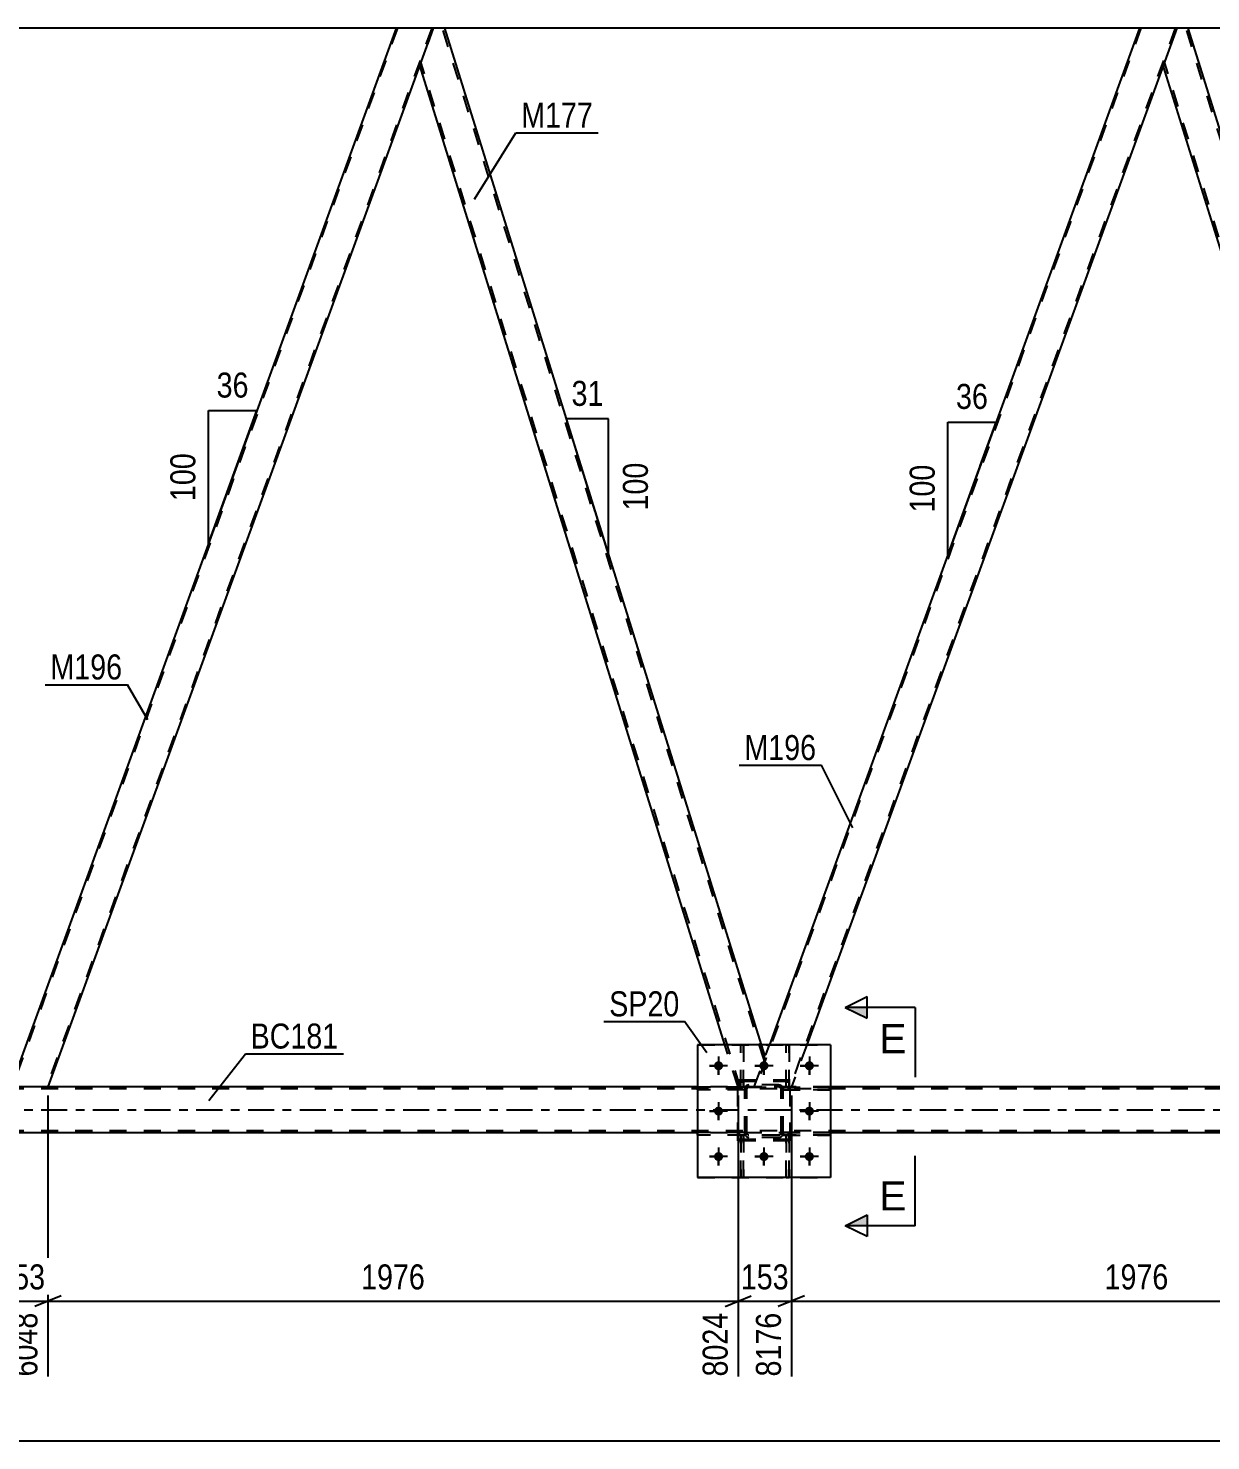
# Model space of a CAD drawing. Header units: millimetres. Extents: x 0 to 841, y 0 to 594.
# Drawn here: x 256.7 to 392.1, y 292.4 to 454.1 of the extents above; entities that cross this region are included whole.
import ezdxf

# ---------------------------------------------------------------- set-up
doc = ezdxf.new("R2010")
doc.units = ezdxf.units.MM
doc.linetypes.add('DXK_LINE_DOT2', pattern=[3.9198, 1.9599, -1.9599])
doc.linetypes.add('DXK_LINE_DOT3', pattern=[5.9187, 2.979, -0.9799, 0.9799, -0.9799])
doc.styles.add('Arial', font='ARIAL.TTF', dxfattribs={"height": 0.2})
doc.styles.add('Arial Narrow', font='ARIALN.TTF', dxfattribs={"height": 0.2})

# ---------------------------------------------------------------- blocks, each defined once
blk = doc.blocks.new('Part-814553119-3912 - 3729')
at = {"color": 7, "linetype": 'DXK_LINE_DOT2'}
for p, q in [((343.15, 327.38), (343.15, 327.7)), ((343.15, 327.7), (348.55, 327.7)), ((348.55, 327.38), (343.15, 327.38)), ((343.75, 327.38), (343.75, 327.7)), ((348.55, 327.7), (348.55, 327.38))]:
    blk.add_line(p, q, dxfattribs=at)
blk = doc.blocks.new('Part-814553119-3946 - 3729')
at = {"color": 7, "linetype": 'DXK_LINE_DOT2'}
for p, q in [((343.5, 332.9), (343.5, 337.74)), ((343.5, 337.74), (343.82, 337.74)), ((343.82, 337.74), (343.82, 332.9)), ((343.5, 333.5), (343.82, 333.5)), ((343.82, 332.9), (343.5, 332.9))]:
    blk.add_line(p, q, dxfattribs=at)
blk = doc.blocks.new('Part-814553119-3964 - 3729')
at = {"color": 2, "linetype": 'Continuous'}
for p, q in [((338.3, 337.74), (338.3, 337.74)), ((338.62, 337.74), (338.3, 337.74)), ((338.62, 337.74), (338.62, 337.74))]:
    blk.add_line(p, q, dxfattribs=at)
at = {"color": 7, "linetype": 'DXK_LINE_DOT2'}
for p, q in [((338.3, 332.9), (338.3, 337.74)), ((338.62, 332.9), (338.62, 337.74)), ((338.3, 333.5), (338.62, 333.5)), ((338.62, 332.9), (338.3, 332.9))]:
    blk.add_line(p, q, dxfattribs=at)
blk = doc.blocks.new('Part-814553119-4128 - 3729')
at = {"color": 2, "linetype": 'Continuous'}
for p, q in [((388.21, 454.14), (386.68, 449.94)), ((389.53, 454.14), (388.21, 454.14)), ((426.23, 336.39), (389.53, 454.14)), ((423.12, 332.92), (386.66, 449.89)), ((386.68, 449.94), (386.68, 449.94)), ((425.96, 335.64), (424.97, 332.92)), ((426.21, 336.33), (425.96, 335.64)), ((426.21, 336.34), (426.21, 336.33))]:
    blk.add_line(p, q, dxfattribs=at)
at = {"color": 7, "linetype": 'DXK_LINE_DOT2'}
for p, q in [((426.1, 336.02), (389.28, 454.14)), ((386.68, 449.94), (386.66, 449.89)), ((423.37, 332.92), (386.8, 450.26)), ((425.96, 335.64), (426.15, 336.17)), ((426.23, 336.39), (426.21, 336.34)), ((424.97, 332.92), (423.12, 332.92))]:
    blk.add_line(p, q, dxfattribs=at)
blk = doc.blocks.new('Part-814553119-3952 - 3729')
at = {"color": 7, "linetype": 'DXK_LINE_DOT2'}
for p, q in [((338.3, 332.9), (338.3, 337.74)), ((338.3, 337.74), (338.62, 337.74)), ((338.62, 337.74), (338.62, 332.9)), ((338.3, 333.5), (338.62, 333.5)), ((338.62, 332.9), (338.3, 332.9))]:
    blk.add_line(p, q, dxfattribs=at)
blk = doc.blocks.new('Part-814553119-4118 - 3729')
at = {"color": 7, "linetype": 'DXK_LINE_DOT2'}
for p, q in [((738.35, 332.68), (62.88, 332.68)), ((348.55, 332.92), (333.35, 332.92)), ((738.35, 327.88), (62.88, 327.88)), ((348.55, 327.64), (333.35, 327.64))]:
    blk.add_line(p, q, dxfattribs=at)
at = {"color": 2, "linetype": 'Continuous'}
for p, q in [((333.35, 332.92), (178.28, 332.92)), ((588.75, 332.92), (348.55, 332.92)), ((333.35, 327.64), (178.28, 327.64)), ((588.75, 327.64), (348.55, 327.64))]:
    blk.add_line(p, q, dxfattribs=at)
at = {"color": 7, "linetype": 'DXK_LINE_DOT3'}
blk.add_line((62.88, 330.28), (738.35, 330.28), dxfattribs=at)
blk = doc.blocks.new('Part-814553119-3909 - 3729')
at = {"color": 7, "linetype": 'DXK_LINE_DOT2'}
for p, q in [((338.75, 332.9), (333.35, 332.9)), ((333.35, 332.58), (333.35, 332.9)), ((338.75, 332.58), (333.35, 332.58)), ((338.15, 332.58), (338.15, 332.9)), ((338.75, 332.9), (338.75, 332.58))]:
    blk.add_line(p, q, dxfattribs=at)
blk = doc.blocks.new('Part-814553119-3925 - 3729')
at = {"color": 7, "linetype": 'DXK_LINE_DOT2'}
for p, q in [((338.62, 327.38), (338.3, 327.38)), ((338.3, 327.38), (338.3, 322.54)), ((338.3, 326.78), (338.62, 326.78)), ((338.62, 322.54), (338.62, 327.38)), ((338.3, 322.54), (338.62, 322.54))]:
    blk.add_line(p, q, dxfattribs=at)
blk = doc.blocks.new('Part-814553119-3928 - 3729')
at = {"color": 7, "linetype": 'DXK_LINE_DOT2'}
for p, q in [((343.15, 332.58), (343.15, 332.9)), ((343.15, 332.9), (348.55, 332.9)), ((348.55, 332.58), (343.15, 332.58)), ((343.75, 332.58), (343.75, 332.9)), ((348.55, 332.9), (348.55, 332.58))]:
    blk.add_line(p, q, dxfattribs=at)
blk = doc.blocks.new('Part-814553119-3929 - 3729')
at = {"color": 7, "linetype": 'DXK_LINE_DOT2'}
for p, q in [((343.95, 333.68), (337.95, 333.68)), ((337.95, 326.88), (337.95, 333.68)), ((343.95, 326.88), (343.95, 333.68)), ((343.95, 326.88), (337.95, 326.88))]:
    blk.add_line(p, q, dxfattribs=at)
blk = doc.blocks.new('Part-814553119-3937 - 3729')
at = {"color": 7, "linetype": 'DXK_LINE_DOT2'}
for p, q in [((348.55, 327.7), (343.15, 327.7)), ((343.15, 327.7), (343.15, 327.38)), ((343.15, 327.38), (348.55, 327.38)), ((343.75, 327.38), (343.75, 327.7)), ((348.55, 327.38), (348.55, 327.7))]:
    blk.add_line(p, q, dxfattribs=at)
blk = doc.blocks.new('Part-814553119-3940 - 3729')
at = {"color": 7, "linetype": 'DXK_LINE_DOT2'}
for p, q in [((348.55, 332.9), (343.15, 332.9)), ((343.15, 332.9), (343.15, 332.58)), ((343.15, 332.58), (348.55, 332.58)), ((343.75, 332.58), (343.75, 332.9)), ((348.55, 332.58), (348.55, 332.9))]:
    blk.add_line(p, q, dxfattribs=at)
blk = doc.blocks.new('Part-814553119-3967 - 3729')
at = {"color": 2, "linetype": 'Continuous'}
for p, q in [((343.5, 337.74), (343.5, 337.74)), ((343.82, 337.74), (343.5, 337.74)), ((343.82, 337.74), (343.82, 337.74))]:
    blk.add_line(p, q, dxfattribs=at)
at = {"color": 7, "linetype": 'DXK_LINE_DOT2'}
for p, q in [((343.5, 332.9), (343.5, 337.74)), ((343.82, 332.9), (343.82, 337.74)), ((343.5, 333.5), (343.82, 333.5)), ((343.82, 332.9), (343.5, 332.9))]:
    blk.add_line(p, q, dxfattribs=at)
blk = doc.blocks.new('Part-814553119-3970 - 3729')
at = {"color": 7, "linetype": 'DXK_LINE_DOT2'}
for p, q in [((338.75, 327.7), (333.35, 327.7)), ((333.35, 327.38), (333.35, 327.7)), ((338.75, 327.38), (333.35, 327.38)), ((338.15, 327.38), (338.15, 327.7)), ((338.75, 327.7), (338.75, 327.38))]:
    blk.add_line(p, q, dxfattribs=at)
blk = doc.blocks.new('Part-814553119-4002 - 3729')
at = {"color": 7, "linetype": 'DXK_LINE_DOT2'}
for p, q in [((343.82, 327.38), (343.5, 327.38)), ((343.5, 327.38), (343.5, 322.54)), ((343.5, 326.78), (343.82, 326.78)), ((343.82, 322.54), (343.82, 327.38)), ((343.5, 322.54), (343.82, 322.54))]:
    blk.add_line(p, q, dxfattribs=at)
blk = doc.blocks.new('Bolt-814553119-4021 - 3729')
at = {"linetype": 'Continuous'}
for points in [[(336.27, 335.34, -1), (335.23, 335.34, -1)], [(341.47, 335.34, -1), (340.43, 335.34, -1)], [(346.67, 335.34, -1), (345.63, 335.34, -1)], [(336.27, 330.14, -1), (335.23, 330.14, -1)], [(346.67, 330.14, -1), (345.63, 330.14, -1)], [(336.27, 324.94, -1), (335.23, 324.94, -1)], [(341.47, 324.94, -1), (340.43, 324.94, -1)], [(346.67, 324.94, -1), (345.63, 324.94, -1)]]:
    blk.add_hatch(color=1, dxfattribs=at).paths.add_polyline_path(points)
at = {"color": 1, "linetype": 'Continuous'}
for p, q in [((336.79, 335.34), (334.71, 335.34)), ((335.75, 336.38), (335.75, 334.3)), ((341.99, 335.34), (339.91, 335.34)), ((340.95, 336.38), (340.95, 334.3)), ((347.19, 335.34), (345.11, 335.34)), ((346.15, 336.38), (346.15, 334.3)), ((336.79, 330.14), (334.71, 330.14)), ((335.75, 331.18), (335.75, 329.1)), ((347.19, 330.14), (345.11, 330.14)), ((346.15, 331.18), (346.15, 329.1)), ((335.75, 325.98), (335.75, 323.9)), ((340.95, 325.98), (340.95, 323.9)), ((346.15, 325.98), (346.15, 323.9)), ((336.79, 324.94), (334.71, 324.94)), ((341.99, 324.94), (339.91, 324.94)), ((347.19, 324.94), (345.11, 324.94))]:
    blk.add_line(p, q, dxfattribs=at)
blk = doc.blocks.new('Part-814553119-4038 - 3729')
at = {"color": 7, "linetype": 'DXK_LINE_DOT2'}
for p, q in [((298.99, 454.14), (254.87, 332.92)), ((302.91, 454.14), (258.79, 332.92)), ((303.08, 454.14), (301.55, 449.94)), ((255.94, 336.34), (254.7, 332.92)), ((258.96, 332.92), (254.7, 332.92))]:
    blk.add_line(p, q, dxfattribs=at)
at = {"color": 2, "linetype": 'Continuous'}
for p, q in [((298.82, 454.14), (255.94, 336.34)), ((303.08, 454.14), (298.82, 454.14)), ((301.55, 449.94), (258.96, 332.92))]:
    blk.add_line(p, q, dxfattribs=at)
blk = doc.blocks.new('Part-814553119-4043 - 3729')
at = {"color": 2, "linetype": 'Continuous'}
for p, q in [((303.08, 454.14), (301.55, 449.94)), ((304.39, 454.14), (303.08, 454.14)), ((340.67, 337.74), (304.39, 454.14)), ((336.48, 337.74), (301.53, 449.89)), ((301.55, 449.94), (301.55, 449.94))]:
    blk.add_line(p, q, dxfattribs=at)
at = {"color": 7, "linetype": 'DXK_LINE_DOT2'}
for p, q in [((340.96, 336.02), (304.14, 454.14)), ((301.55, 449.94), (301.53, 449.89)), ((338.24, 332.92), (301.66, 450.26)), ((337.99, 332.92), (336.48, 337.74)), ((341.1, 336.39), (340.67, 337.74)), ((339.83, 332.92), (341.1, 336.39)), ((337.99, 332.92), (339.83, 332.92))]:
    blk.add_line(p, q, dxfattribs=at)
blk = doc.blocks.new('Part-814553119-4048 - 3729')
at = {"color": 7, "linetype": 'DXK_LINE_DOT2'}
for p, q in [((728.75, 454.14), (213.69, 454.14)), ((304.39, 454.14), (298.82, 454.14)), ((389.53, 454.14), (383.95, 454.14))]:
    blk.add_line(p, q, dxfattribs=at)
at = {"color": 2, "linetype": 'Continuous'}
for p, q in [((298.82, 454.14), (219.26, 454.14)), ((383.95, 454.14), (304.39, 454.14)), ((469.09, 454.14), (389.53, 454.14))]:
    blk.add_line(p, q, dxfattribs=at)
blk = doc.blocks.new('Part-814553119-4059 - 3729')
at = {"color": 2, "linetype": 'Continuous'}
for p, q in [((348.55, 337.74), (333.35, 337.74)), ((333.35, 337.74), (333.35, 322.54)), ((348.55, 337.74), (348.55, 322.54)), ((348.55, 322.54), (333.35, 322.54))]:
    blk.add_line(p, q, dxfattribs=at)
blk = doc.blocks.new('Part-814553119-4065 - 3729')
at = {"color": 7, "linetype": 'DXK_LINE_DOT2'}
for p, q in [((338.75, 327.7), (333.35, 327.7)), ((333.35, 327.7), (333.35, 327.38)), ((338.75, 327.38), (333.35, 327.38)), ((338.15, 327.38), (338.15, 327.7)), ((338.75, 327.38), (338.75, 327.7))]:
    blk.add_line(p, q, dxfattribs=at)
blk = doc.blocks.new('Part-814553119-4068 - 3729')
at = {"color": 7, "linetype": 'DXK_LINE_DOT2'}
for p, q in [((338.75, 332.9), (333.35, 332.9)), ((333.35, 332.9), (333.35, 332.58)), ((338.75, 332.58), (333.35, 332.58)), ((338.15, 332.58), (338.15, 332.9)), ((338.75, 332.58), (338.75, 332.9))]:
    blk.add_line(p, q, dxfattribs=at)
blk = doc.blocks.new('Part-814553119-4073 - 3729')
at = {"color": 7, "linetype": 'DXK_LINE_DOT2'}
for p, q in [((338.3, 322.54), (338.3, 327.38)), ((338.3, 327.38), (338.62, 327.38)), ((338.3, 326.78), (338.62, 326.78)), ((338.62, 327.38), (338.62, 322.54)), ((338.62, 322.54), (338.3, 322.54))]:
    blk.add_line(p, q, dxfattribs=at)
blk = doc.blocks.new('Part-814553119-4076 - 3729')
at = {"color": 7, "linetype": 'DXK_LINE_DOT2'}
for p, q in [((343.5, 322.54), (343.5, 327.38)), ((343.5, 327.38), (343.82, 327.38)), ((343.5, 326.78), (343.82, 326.78)), ((343.82, 327.38), (343.82, 322.54)), ((343.82, 322.54), (343.5, 322.54))]:
    blk.add_line(p, q, dxfattribs=at)
blk = doc.blocks.new('Bolt-814553119-4100 - 3729')
at = {"color": 1, "linetype": 'Continuous'}
for p, q in [((334.71, 335.34), (335.4, 335.34)), ((335.75, 336.38), (335.75, 335.69)), ((335.75, 334.3), (335.75, 335)), ((336.79, 335.34), (336.1, 335.34)), ((339.91, 335.34), (340.6, 335.34)), ((340.95, 336.38), (340.95, 335.69)), ((340.95, 334.3), (340.95, 335)), ((341.99, 335.34), (341.3, 335.34)), ((345.11, 335.34), (345.8, 335.34)), ((346.15, 336.38), (346.15, 335.69)), ((346.15, 334.3), (346.15, 335)), ((347.19, 335.34), (346.5, 335.34)), ((334.71, 330.14), (335.4, 330.14)), ((335.75, 331.18), (335.75, 330.49)), ((336.79, 330.14), (336.1, 330.14)), ((345.11, 330.14), (345.8, 330.14)), ((346.15, 331.18), (346.15, 330.49)), ((347.19, 330.14), (346.5, 330.14)), ((335.75, 329.1), (335.75, 329.8)), ((346.15, 329.1), (346.15, 329.8)), ((335.75, 325.98), (335.75, 325.29)), ((340.95, 325.98), (340.95, 325.29)), ((346.15, 325.98), (346.15, 325.29)), ((334.71, 324.94), (335.4, 324.94)), ((335.75, 323.9), (335.75, 324.6)), ((336.79, 324.94), (336.1, 324.94)), ((339.91, 324.94), (340.6, 324.94)), ((340.95, 323.9), (340.95, 324.6)), ((341.99, 324.94), (341.3, 324.94)), ((345.11, 324.94), (345.8, 324.94)), ((346.15, 323.9), (346.15, 324.6)), ((347.19, 324.94), (346.5, 324.94))]:
    blk.add_line(p, q, dxfattribs=at)
blk = doc.blocks.new('Part-814553119-4123 - 3729')
at = {"color": 7, "linetype": 'DXK_LINE_DOT2'}
for p, q in [((384.12, 454.14), (340, 332.92)), ((388.04, 454.14), (343.92, 332.92)), ((388.21, 454.14), (386.68, 449.94)), ((339.83, 332.92), (341.59, 337.74)), ((345.85, 337.74), (344.09, 332.92)), ((344.09, 332.92), (339.83, 332.92))]:
    blk.add_line(p, q, dxfattribs=at)
at = {"color": 2, "linetype": 'Continuous'}
for p, q in [((383.95, 454.14), (341.59, 337.74)), ((388.21, 454.14), (383.95, 454.14)), ((386.68, 449.94), (345.85, 337.74))]:
    blk.add_line(p, q, dxfattribs=at)
blk = doc.blocks.new('Part-814553119-4154 - 3729')
at = {"color": 7, "linetype": 'DXK_LINE_DOT2'}
for p, q in [((343.95, 333.54), (337.95, 333.54)), ((337.95, 326.74), (337.95, 333.54)), ((343.95, 326.74), (343.95, 333.54)), ((343.95, 326.74), (337.95, 326.74))]:
    blk.add_line(p, q, dxfattribs=at)
blk = doc.blocks.new('Part-814553119-4155 - 3729')
at = {"color": 7, "linetype": 'DXK_LINE_DOT2'}
for p, q in [((338.75, 332.66), (338.79, 332.85)), ((338.79, 332.85), (338.75, 332.66)), ((338.75, 327.62), (338.75, 332.66)), ((338.99, 332.66), (339.01, 332.75)), ((338.99, 327.62), (338.99, 332.66)), ((339.01, 332.75), (339.06, 332.83)), ((339.05, 333.11), (339.23, 333.14)), ((339.23, 333.14), (339.05, 333.11)), ((339.06, 332.83), (339.14, 332.88)), ((339.14, 332.88), (339.23, 332.9)), ((342.67, 333.14), (339.23, 333.14)), ((339.23, 332.9), (342.67, 332.9)), ((342.67, 333.14), (342.85, 333.11)), ((342.85, 333.11), (342.67, 333.14)), ((342.67, 332.9), (342.76, 332.88)), ((342.76, 332.88), (342.84, 332.83)), ((342.84, 332.83), (342.89, 332.75)), ((342.89, 332.75), (342.91, 332.66)), ((342.91, 327.62), (342.91, 332.66)), ((343.11, 332.85), (343.15, 332.66)), ((343.15, 332.66), (343.11, 332.85)), ((343.15, 327.62), (343.15, 332.66)), ((338.79, 327.44), (338.75, 327.62)), ((338.75, 327.62), (338.79, 327.44)), ((339.01, 327.53), (338.99, 327.62)), ((339.06, 327.45), (339.01, 327.53)), ((339.23, 327.14), (339.05, 327.18)), ((339.05, 327.18), (339.23, 327.14)), ((339.14, 327.4), (339.06, 327.45)), ((339.23, 327.38), (339.14, 327.4)), ((342.67, 327.38), (339.23, 327.38)), ((342.67, 327.14), (339.23, 327.14)), ((342.76, 327.4), (342.67, 327.38)), ((342.85, 327.18), (342.67, 327.14)), ((342.67, 327.14), (342.85, 327.18)), ((342.84, 327.45), (342.76, 327.4)), ((342.89, 327.53), (342.84, 327.45)), ((342.91, 327.62), (342.89, 327.53)), ((343.15, 327.62), (343.11, 327.44)), ((343.11, 327.44), (343.15, 327.62))]:
    blk.add_line(p, q, dxfattribs=at)
at = {"color": 7, "linetype": 'DXK_LINE_DOT3'}
blk.add_line((340.95, 330.14), (340.95, 330.14), dxfattribs=at)
at = {"color": 7, "linetype": 'DXK_LINE_DOT2'}
for centre, start, end in [((339.23, 332.66), 112.5, 157.5), ((339.23, 332.66), 112.5, 157.5), ((342.67, 332.66), 22.5, 67.5), ((342.67, 332.66), 22.5, 67.5), ((339.23, 327.62), 202.5, 247.5), ((339.23, 327.62), 202.5, 247.5), ((342.67, 327.62), 292.5, 337.5), ((342.67, 327.62), 292.5, 337.5)]:
    blk.add_arc(centre, 0.48, start, end, dxfattribs=at)
blk = doc.blocks.new('Part-814553119-4156 - 3729')
at = {"color": 7, "linetype": 'DXK_LINE_DOT2'}
for p, q in [((333.35, 337.74), (348.55, 337.74)), ((333.35, 337.74), (333.35, 322.54)), ((348.55, 337.74), (348.55, 322.54)), ((333.35, 322.54), (348.55, 322.54))]:
    blk.add_line(p, q, dxfattribs=at)
blk = doc.blocks.new('Part-814553119-4157 - 3729')
at = {"color": 7, "linetype": 'DXK_LINE_DOT2'}
for p, q in [((338.75, 332.66), (338.79, 332.85)), ((338.79, 332.85), (338.75, 332.66)), ((338.75, 327.62), (338.75, 332.66)), ((338.99, 332.66), (339.01, 332.75)), ((338.99, 327.62), (338.99, 332.66)), ((339.01, 332.75), (339.06, 332.83)), ((339.05, 333.11), (339.23, 333.14)), ((339.23, 333.14), (339.05, 333.11)), ((339.06, 332.83), (339.14, 332.88)), ((339.14, 332.88), (339.23, 332.9)), ((342.67, 333.14), (339.23, 333.14)), ((339.23, 332.9), (342.67, 332.9)), ((342.67, 333.14), (342.85, 333.11)), ((342.85, 333.11), (342.67, 333.14)), ((342.67, 332.9), (342.76, 332.88)), ((342.76, 332.88), (342.84, 332.83)), ((342.84, 332.83), (342.89, 332.75)), ((342.89, 332.75), (342.91, 332.66)), ((342.91, 327.62), (342.91, 332.66)), ((343.11, 332.85), (343.15, 332.66)), ((343.15, 332.66), (343.11, 332.85)), ((343.15, 327.62), (343.15, 332.66)), ((338.79, 327.44), (338.75, 327.62)), ((338.75, 327.62), (338.79, 327.44)), ((339.01, 327.53), (338.99, 327.62)), ((339.06, 327.45), (339.01, 327.53)), ((339.23, 327.14), (339.05, 327.18)), ((339.05, 327.18), (339.23, 327.14)), ((339.14, 327.4), (339.06, 327.45)), ((339.23, 327.38), (339.14, 327.4)), ((342.67, 327.38), (339.23, 327.38)), ((342.67, 327.14), (339.23, 327.14)), ((342.76, 327.4), (342.67, 327.38)), ((342.85, 327.18), (342.67, 327.14)), ((342.67, 327.14), (342.85, 327.18)), ((342.84, 327.45), (342.76, 327.4)), ((342.89, 327.53), (342.84, 327.45)), ((342.91, 327.62), (342.89, 327.53)), ((343.15, 327.62), (343.11, 327.44)), ((343.11, 327.44), (343.15, 327.62))]:
    blk.add_line(p, q, dxfattribs=at)
at = {"color": 7, "linetype": 'DXK_LINE_DOT3'}
blk.add_line((340.95, 330.14), (340.95, 330.14), dxfattribs=at)
at = {"color": 7, "linetype": 'DXK_LINE_DOT2'}
for centre, start, end in [((339.23, 332.66), 112.5, 157.5), ((339.23, 332.66), 112.5, 157.5), ((342.67, 332.66), 22.5, 67.5), ((342.67, 332.66), 22.5, 67.5), ((339.23, 327.62), 202.5, 247.5), ((339.23, 327.62), 202.5, 247.5), ((342.67, 327.62), 292.5, 337.5), ((342.67, 327.62), 292.5, 337.5)]:
    blk.add_arc(centre, 0.48, start, end, dxfattribs=at)
blk = doc.blocks.new('StraightDimension-814553119-11123 - 3729')
at = {"color": 7, "linetype": 'Continuous'}
for p, q in [((337.99, 331.92), (337.99, 299.76)), ((344.09, 331.92), (344.09, 299.76)), ((336.49, 307.78), (339.49, 308.98)), ((345.59, 308.98), (342.59, 307.78)), ((337.99, 308.38), (344.09, 308.38))]:
    blk.add_line(p, q, dxfattribs=at)
at = {"color": 0}
blk.add_wipeout([(344.38, 309.13), (344.38, 313.33), (337.7, 313.33), (337.7, 309.13)], dxfattribs=at)
at = {"color": 0, "linetype": 'Continuous'}
blk.add_wipeout([(343.49, 307.68), (339.29, 307.68), (339.29, 299.16), (343.49, 299.16)], dxfattribs=at)
at = {"color": 3, "style": 'Arial Narrow'}
blk.add_text('153', height=2.863, dxfattribs=at).set_placement((338.3, 309.73))
at = {"color": 3, "linetype": 'Continuous', "style": 'Arial Narrow'}
blk.add_text('8176', height=2.863, rotation=90.0002, dxfattribs=at).set_placement((342.89, 299.76))
blk = doc.blocks.new('AngleDimension-814553119-5175 - 3729')
at = {"color": 7, "linetype": 'Continuous'}
for p, q in [((362, 409.05), (367.54, 409.05)), ((362, 393.82), (367.54, 409.05)), ((362, 393.82), (362, 409.05)), ((365.71, 404.03), (367.54, 409.05))]:
    blk.add_line(p, q, dxfattribs=at)
at = {"color": 0}
for points in [[(367.2, 409.95), (367.2, 414.15), (362.34, 414.15), (362.34, 409.95)], [(361.1, 404.78), (356.9, 404.78), (356.9, 398.09), (361.1, 398.09)]]:
    blk.add_wipeout(points, dxfattribs=at)
at = {"color": 3, "style": 'Arial Narrow'}
blk.add_text('36', height=2.863, dxfattribs=at).set_placement((362.94, 410.55))
blk.add_text('100', height=2.863, rotation=90.0002, dxfattribs=at).set_placement((360.5, 398.69))
blk = doc.blocks.new('AngleDimension-814553119-5161 - 3729')
at = {"color": 7, "linetype": 'Continuous'}
for p, q in [((321.64, 398.8), (318.34, 409.4)), ((323.16, 409.4), (318.34, 409.4)), ((323.16, 393.93), (318.34, 409.4)), ((323.16, 393.93), (323.16, 409.4))]:
    blk.add_line(p, q, dxfattribs=at)
at = {"color": 0}
for points in [[(323.18, 410.3), (323.18, 414.5), (318.32, 414.5), (318.32, 410.3)], [(328.26, 405), (324.06, 405), (324.06, 398.32), (328.26, 398.32)]]:
    blk.add_wipeout(points, dxfattribs=at)
at = {"color": 3, "style": 'Arial Narrow'}
blk.add_text('31', height=2.863, dxfattribs=at).set_placement((318.92, 410.9))
blk.add_text('100', height=2.863, rotation=90.0002, dxfattribs=at).set_placement((327.66, 398.92))
blk = doc.blocks.new('AngleDimension-814553119-5147 - 3729')
at = {"color": 7, "linetype": 'Continuous'}
for p, q in [((277.34, 410.35), (282.88, 410.35)), ((277.34, 395.13), (282.88, 410.35)), ((277.34, 395.13), (277.34, 410.35)), ((281.61, 406.86), (282.88, 410.35))]:
    blk.add_line(p, q, dxfattribs=at)
at = {"color": 0}
for points in [[(282.54, 411.25), (282.54, 415.45), (277.68, 415.45), (277.68, 411.25)], [(276.44, 406.08), (272.24, 406.08), (272.24, 399.4), (276.44, 399.4)]]:
    blk.add_wipeout(points, dxfattribs=at)
at = {"color": 3, "style": 'Arial Narrow'}
blk.add_text('36', height=2.863, dxfattribs=at).set_placement((278.28, 411.85))
blk.add_text('100', height=2.863, rotation=90.0002, dxfattribs=at).set_placement((275.84, 400))
blk = doc.blocks.new('StraightDimension-814553119-4482 - 3729')
at = {"color": 7, "linetype": 'Continuous'}
blk.add_line((52.02, 292.4), (790.08, 292.4), dxfattribs=at)
blk = doc.blocks.new('StraightDimension-814553119-11122 - 3729')
at = {"color": 7, "linetype": 'Continuous'}
for p, q in [((344.09, 331.92), (344.09, 299.76)), ((423.12, 331.92), (423.12, 297.94)), ((345.59, 308.98), (342.59, 307.78)), ((421.62, 307.78), (424.62, 308.98)), ((344.09, 308.38), (423.12, 308.38))]:
    blk.add_line(p, q, dxfattribs=at)
at = {"color": 0}
blk.add_wipeout([(387.86, 309.13), (387.86, 313.33), (379.35, 313.33), (379.35, 309.13)], dxfattribs=at)
at = {"color": 0, "linetype": 'Continuous'}
blk.add_wipeout([(422.52, 307.68), (418.32, 307.68), (418.32, 297.34), (422.52, 297.34)], dxfattribs=at)
at = {"color": 3, "style": 'Arial Narrow'}
blk.add_text('1976', height=2.863, dxfattribs=at).set_placement((379.95, 309.73))
at = {"color": 3, "linetype": 'Continuous', "style": 'Arial Narrow'}
blk.add_text('10152', height=2.863, rotation=90.0002, dxfattribs=at).set_placement((421.92, 297.94))
blk = doc.blocks.new('StraightDimension-814553119-11124 - 3729')
at = {"color": 7, "linetype": 'Continuous'}
for p, q in [((258.96, 331.92), (258.96, 299.76)), ((337.99, 331.92), (337.99, 299.76)), ((260.46, 308.98), (257.46, 307.78)), ((336.49, 307.78), (339.49, 308.98)), ((258.96, 308.38), (337.99, 308.38))]:
    blk.add_line(p, q, dxfattribs=at)
at = {"color": 0}
blk.add_wipeout([(302.73, 309.13), (302.73, 313.33), (294.22, 313.33), (294.22, 309.13)], dxfattribs=at)
at = {"color": 0, "linetype": 'Continuous'}
blk.add_wipeout([(337.39, 307.68), (333.19, 307.68), (333.19, 299.16), (337.39, 299.16)], dxfattribs=at)
at = {"color": 3, "style": 'Arial Narrow'}
blk.add_text('1976', height=2.863, dxfattribs=at).set_placement((294.82, 309.73))
at = {"color": 3, "linetype": 'Continuous', "style": 'Arial Narrow'}
blk.add_text('8024', height=2.863, rotation=90.0002, dxfattribs=at).set_placement((336.79, 299.76))
blk = doc.blocks.new('StraightDimension-814553119-11125 - 3729')
at = {"color": 7, "linetype": 'Continuous'}
for p, q in [((252.85, 331.92), (252.85, 299.76)), ((258.96, 331.92), (258.96, 299.76)), ((251.35, 307.78), (254.35, 308.98)), ((260.46, 308.98), (257.46, 307.78)), ((252.85, 308.38), (258.96, 308.38))]:
    blk.add_line(p, q, dxfattribs=at)
at = {"color": 0}
blk.add_wipeout([(259.25, 309.13), (259.25, 313.33), (252.56, 313.33), (252.56, 309.13)], dxfattribs=at)
at = {"color": 0, "linetype": 'Continuous'}
blk.add_wipeout([(258.36, 307.68), (254.16, 307.68), (254.16, 299.16), (258.36, 299.16)], dxfattribs=at)
at = {"color": 3, "style": 'Arial Narrow'}
blk.add_text('153', height=2.863, dxfattribs=at).set_placement((253.16, 309.73))
at = {"color": 3, "linetype": 'Continuous', "style": 'Arial Narrow'}
blk.add_text('6048', height=2.863, rotation=90.0002, dxfattribs=at).set_placement((257.76, 299.76))
blk = doc.blocks.new('Mark-814553119-4034 - 3729')
at = {"color": 0}
blk.add_wipeout([(267.48, 379.57), (267.48, 382.57), (259.25, 382.57), (259.25, 379.57)], dxfattribs=at)
blk.add_wipeout([(267.48, 379.57), (267.48, 382.57), (259.25, 382.57), (259.25, 379.57)], dxfattribs=at)
at = {"color": 30, "linetype": 'Continuous'}
for p in [(258.65, 378.97), (270.4, 374.96)]:
    blk.add_line(p, (268.08, 378.97), dxfattribs=at)
at = {"color": 3, "style": 'Arial Narrow'}
blk.add_text('M196', height=2.863, dxfattribs=at).set_placement((259.25, 379.57))
blk = doc.blocks.new('Mark-814553119-4039 - 3729')
at = {"color": 0}
blk.add_wipeout([(321.37, 442.76), (321.37, 445.76), (313.15, 445.76), (313.15, 442.76)], dxfattribs=at)
blk.add_wipeout([(321.37, 442.76), (321.37, 445.76), (313.15, 445.76), (313.15, 442.76)], dxfattribs=at)
at = {"color": 30, "linetype": 'Continuous'}
for p, q in [((307.79, 434.55), (312.55, 442.16)), ((312.55, 442.16), (321.97, 442.16))]:
    blk.add_line(p, q, dxfattribs=at)
at = {"color": 3, "style": 'Arial Narrow'}
blk.add_text('M177', height=2.863, dxfattribs=at).set_placement((313.15, 442.76))
blk = doc.blocks.new('Mark-814553119-4119 - 3729')
at = {"color": 0}
blk.add_wipeout([(346.93, 370.34), (346.93, 373.34), (338.71, 373.34), (338.71, 370.34)], dxfattribs=at)
blk.add_wipeout([(346.93, 370.34), (346.93, 373.34), (338.71, 373.34), (338.71, 370.34)], dxfattribs=at)
at = {"color": 30, "linetype": 'Continuous'}
for p in [(338.11, 369.74), (351.11, 362.58)]:
    blk.add_line(p, (347.53, 369.74), dxfattribs=at)
at = {"color": 3, "style": 'Arial Narrow'}
blk.add_text('M196', height=2.863, dxfattribs=at).set_placement((338.71, 370.34))
blk = doc.blocks.new('Mark-814553119-4055 - 3729')
at = {"color": 0}
blk.add_wipeout([(331.27, 341), (331.27, 344), (323.23, 344), (323.23, 341)], dxfattribs=at)
blk.add_wipeout([(331.27, 341), (331.27, 344), (323.23, 344), (323.23, 341)], dxfattribs=at)
at = {"color": 30, "linetype": 'Continuous'}
for p in [(322.63, 340.4), (334.4, 336.82)]:
    blk.add_line(p, (331.87, 340.4), dxfattribs=at)
at = {"color": 3, "style": 'Arial Narrow'}
blk.add_text('SP20', height=2.863, dxfattribs=at).set_placement((323.23, 341))
blk = doc.blocks.new('Mark-814553119-4114 - 3729')
at = {"color": 0}
blk.add_wipeout([(292.22, 337.31), (292.22, 340.31), (282.17, 340.31), (282.17, 337.31)], dxfattribs=at)
blk.add_wipeout([(292.22, 337.31), (292.22, 340.31), (282.17, 340.31), (282.17, 337.31)], dxfattribs=at)
at = {"color": 30, "linetype": 'Continuous'}
for p, q in [((277.37, 331.35), (281.57, 336.71)), ((281.57, 336.71), (292.82, 336.71))]:
    blk.add_line(p, q, dxfattribs=at)
at = {"color": 3, "style": 'Arial Narrow'}
blk.add_text('BC181', height=2.863, dxfattribs=at).set_placement((282.17, 337.31))
blk = doc.blocks.new('SectionMark-814553119-5355 - 3729')
at = {"linetype": 'Continuous'}
for points in [[(352.76, 342.02), (352.76, 340.77), (350.26, 342.02)], [(352.76, 318.27), (352.76, 317.02), (350.26, 317.02)]]:
    blk.add_hatch(color=6, dxfattribs=at).paths.add_polyline_path(points)
at = {"color": 6, "linetype": 'Continuous'}
for p, q in [((350.26, 342.02), (352.76, 343.27)), ((352.76, 340.77), (352.76, 343.27)), ((358.26, 342.02), (350.26, 342.02)), ((350.26, 342.02), (352.76, 340.77)), ((358.26, 342.02), (358.26, 334.02)), ((358.26, 317.02), (358.26, 325.02)), ((350.26, 317.02), (352.76, 318.27)), ((358.26, 317.02), (350.26, 317.02)), ((352.76, 315.77), (350.26, 317.02)), ((352.76, 318.27), (352.76, 315.77))]:
    blk.add_line(p, q, dxfattribs=at)
at = {"color": 0, "linetype": 'Continuous'}
for points in [[(357.26, 336.77), (357.26, 340.27), (354.15, 340.27), (354.15, 336.77)], [(357.26, 318.77), (357.26, 322.27), (354.15, 322.27), (354.15, 318.77)]]:
    blk.add_wipeout(points, dxfattribs=at)
at = {"color": 3, "linetype": 'Continuous', "style": 'Arial'}
for p in [(354.15, 336.77), (354.15, 318.77)]:
    blk.add_text('E', height=3.34, dxfattribs=at).set_placement(p)

msp = doc.modelspace()

# ---------------------------------------------------------------- block references
for name in ['Part-814553119-4048 - 3729', 'Part-814553119-4038 - 3729', 'Part-814553119-4043 - 3729', 'Part-814553119-4123 - 3729', 'Part-814553119-4128 - 3729', 'Part-814553119-4059 - 3729', 'Part-814553119-4156 - 3729', 'Part-814553119-3964 - 3729', 'Part-814553119-3952 - 3729', 'Part-814553119-3946 - 3729', 'Part-814553119-3967 - 3729', 'Bolt-814553119-4021 - 3729', 'Bolt-814553119-4100 - 3729', 'Part-814553119-3929 - 3729', 'Part-814553119-4154 - 3729', 'Part-814553119-4118 - 3729', 'Part-814553119-3909 - 3729', 'Part-814553119-4068 - 3729', 'Part-814553119-4155 - 3729', 'Part-814553119-4157 - 3729', 'Part-814553119-3928 - 3729', 'Part-814553119-3940 - 3729', 'Part-814553119-3970 - 3729', 'Part-814553119-4065 - 3729', 'Part-814553119-3925 - 3729', 'Part-814553119-4073 - 3729', 'Part-814553119-3912 - 3729', 'Part-814553119-3937 - 3729', 'Part-814553119-4002 - 3729', 'Part-814553119-4076 - 3729']:
    msp.add_blockref(name, (0, 0))

# ---------------------------------------------------------------- next in the draw order: block references
for name in ['AngleDimension-814553119-5147 - 3729', 'AngleDimension-814553119-5161 - 3729', 'AngleDimension-814553119-5175 - 3729', 'StraightDimension-814553119-11123 - 3729']:
    msp.add_blockref(name, (0, 0))

# ---------------------------------------------------------------- next in the draw order: block references
msp.add_blockref('StraightDimension-814553119-4482 - 3729', (0, 0))

# ---------------------------------------------------------------- next in the draw order: block references
for name in ['Mark-814553119-4039 - 3729', 'Mark-814553119-4034 - 3729', 'Mark-814553119-4119 - 3729', 'Mark-814553119-4055 - 3729', 'StraightDimension-814553119-11124 - 3729', 'StraightDimension-814553119-11122 - 3729']:
    msp.add_blockref(name, (0, 0))

# ---------------------------------------------------------------- next in the draw order: block references
for name in ['SectionMark-814553119-5355 - 3729', 'Mark-814553119-4114 - 3729', 'StraightDimension-814553119-11125 - 3729']:
    msp.add_blockref(name, (0, 0))

doc.saveas('drawing.dxf')
